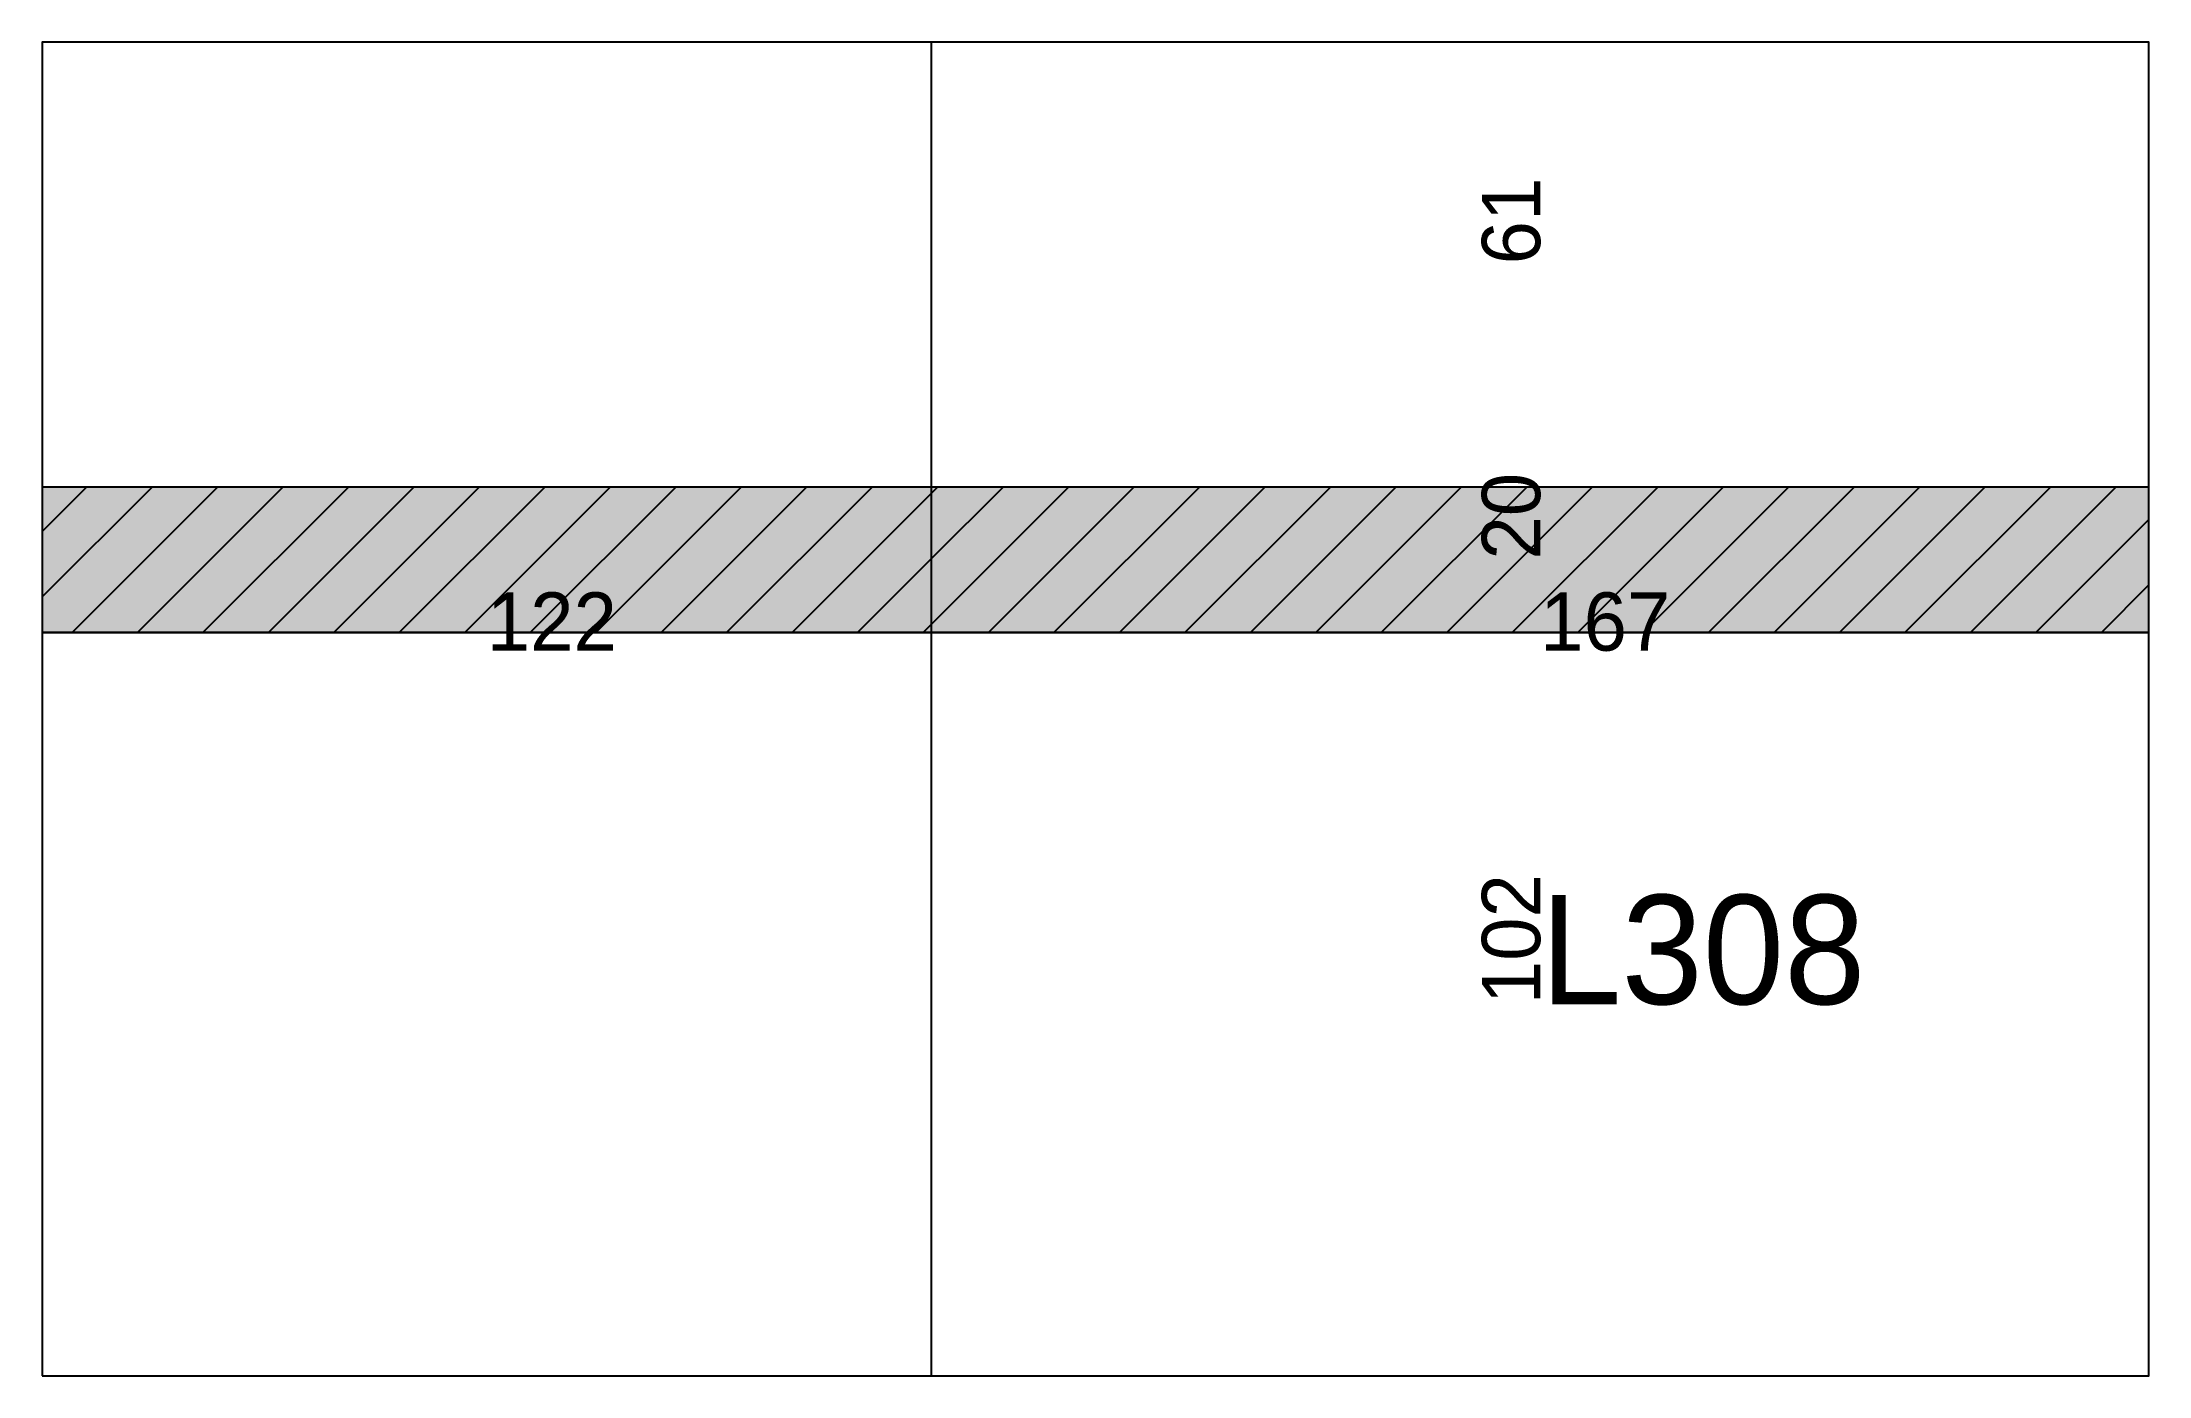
# Model space of a CAD drawing. Extents: x 5789 to 6078, y 2611 to 2794.
import ezdxf

# ---------------------------------------------------------------- set-up
doc = ezdxf.new("R2010")
doc.units = 0
for name, color, linetype in [('3', 3, 'Continuous'), ('4', 4, 'Continuous'), ('Hachura', 251, 'Continuous'), ('Painéis', 200, 'Continuous'), ('REAPROVEITAMENTO', 251, 'Continuous')]:
    doc.layers.add(name, color=color, linetype=linetype)

msp = doc.modelspace()

# ---------------------------------------------------------------- hatches: boundary and pattern name
at = {"layer": 'Hachura'}
h = msp.add_hatch(color=7, dxfattribs=at)
h.dxf.hatch_style = 1
h.paths.add_polyline_path([(5789.07, 2712.94), (6078.07, 2712.94), (6078.07, 2732.94), (5789.07, 2732.94)])
at = {"layer": 'REAPROVEITAMENTO'}
h = msp.add_hatch(dxfattribs=at)
h.set_pattern_fill('ANSI31', scale=2)
h.paths.add_polyline_path([(5789.07, 2732.94), (5789.07, 2712.94), (5911.07, 2712.94), (5911.07, 2732.94)])
h = msp.add_hatch(dxfattribs=at)
h.set_pattern_fill('ANSI31', scale=2)
h.paths.add_polyline_path([(5911.07, 2732.94), (5911.07, 2712.94), (6078.07, 2712.94), (6078.07, 2732.94)])

# ---------------------------------------------------------------- linework, layer by layer
at = {"layer": '3'}
for p, q in [((6078.07, 2793.94), (5789.07, 2793.94)), ((5789.07, 2793.94), (5789.07, 2610.94)), ((5911.07, 2610.94), (5911.07, 2793.94)), ((6078.07, 2610.94), (6078.07, 2793.94)), ((5789.07, 2712.94), (6078.07, 2712.94)), ((5789.07, 2610.94), (6078.07, 2610.94))]:
    msp.add_line(p, q, dxfattribs=at)
at = {"layer": '3', "lineweight": 25}
msp.add_lwpolyline([(5789.07, 2610.94), (6078.07, 2610.94), (6078.07, 2793.94), (5789.07, 2793.94)], close=True, dxfattribs=at)
at = {"layer": '3'}
for points in [[(5789.07, 2732.94), (6078.07, 2732.94)], [(6078.07, 2712.94), (5789.07, 2712.94)]]:
    msp.add_lwpolyline(points, dxfattribs=at)
at = {"layer": 'Painéis', "lineweight": 18}
for p, q in [((5911.07, 2610.94), (5911.07, 2793.94)), ((5789.07, 2732.94), (6078.07, 2732.94)), ((5789.07, 2712.94), (6078.07, 2712.94))]:
    msp.add_line(p, q, dxfattribs=at)

# ---------------------------------------------------------------- texts
at = {"layer": '4'}
msp.add_text('L308', height=15, dxfattribs=at).set_placement((5994.57, 2661.94))
at = {"layer": 'Painéis'}
for s, p in [('61', (5994.57, 2763.44)), ('20', (5994.57, 2722.94)), ('102', (5994.57, 2661.94))]:
    msp.add_text(s, height=8, rotation=90, dxfattribs=at).set_placement(p)
for s, p in [('122', (5850.07, 2710.44)), ('167', (5994.57, 2710.44))]:
    msp.add_text(s, height=8, dxfattribs=at).set_placement(p)

doc.saveas('drawing.dxf')
